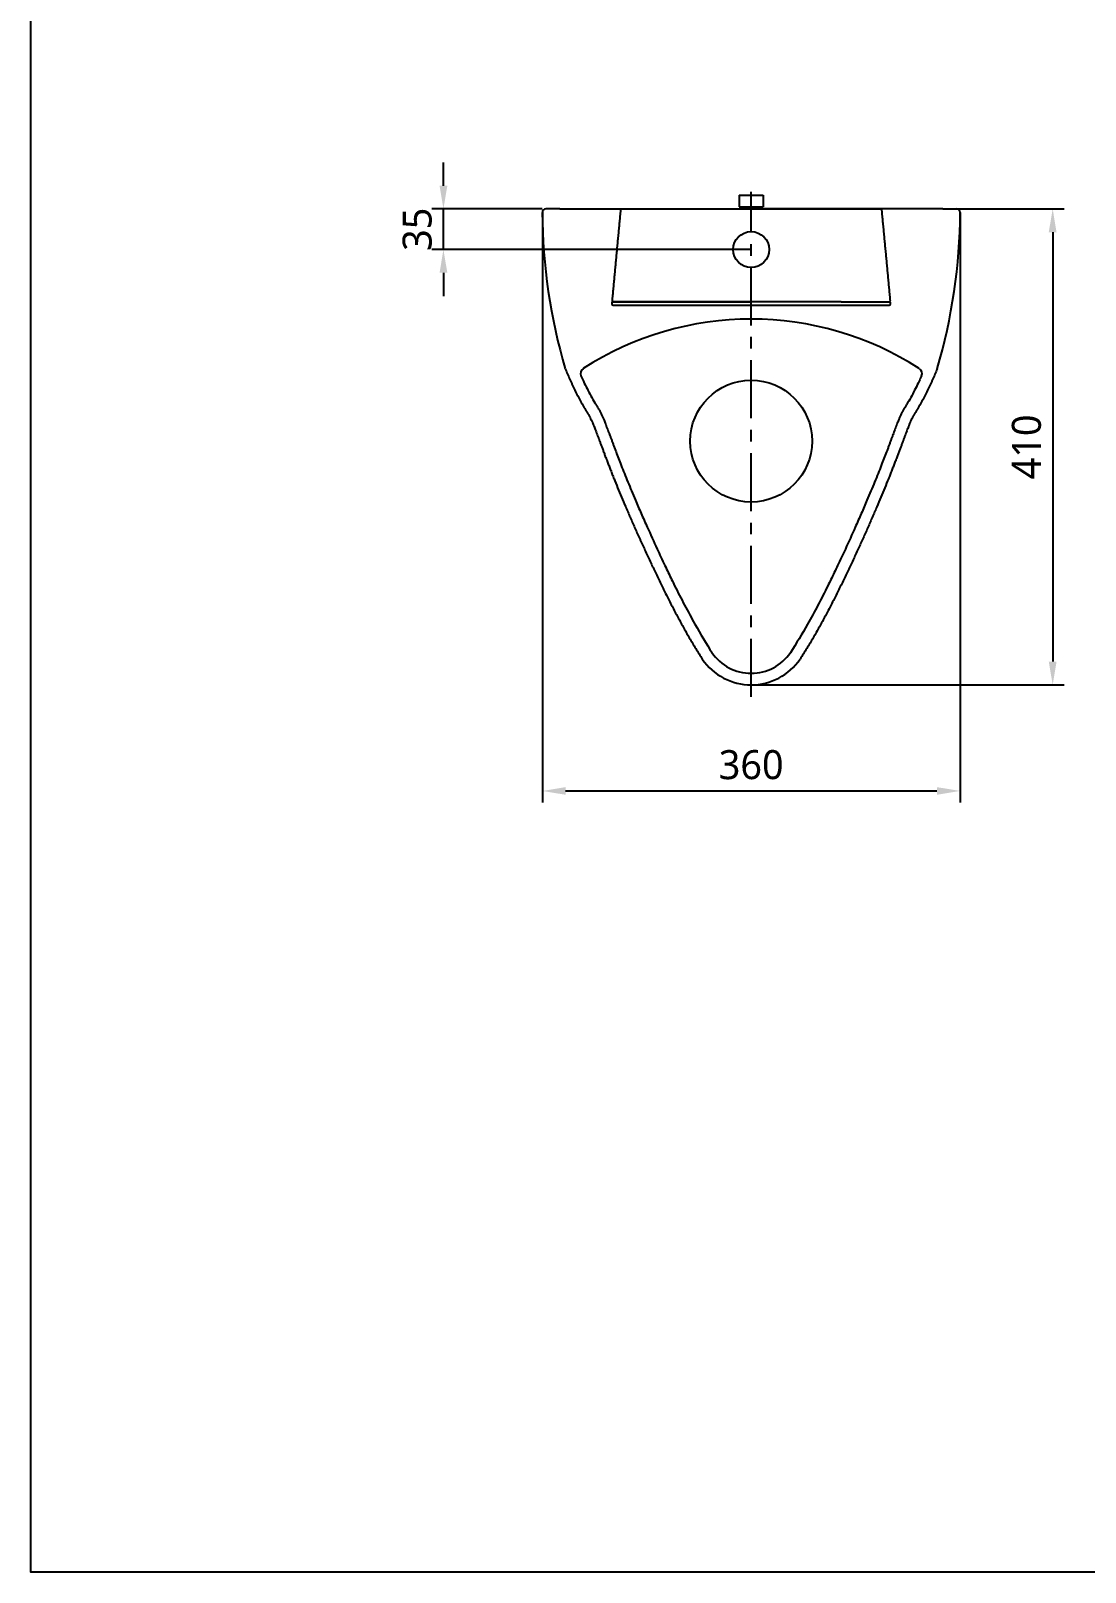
# Model space of a CAD drawing. Extents: x -2629 to 3156, y -2170 to 2130.
# Drawn here: x 56 to 964, y 30 to 1358 of the extents above; entities that cross this region are included whole.
import ezdxf

# ---------------------------------------------------------------- set-up
doc = ezdxf.new("R2010")
doc.units = 0
doc.header["$LTSCALE"] = 20
doc.header["$MEASUREMENT"] = 0
doc.linetypes.add('CENTER', pattern=[2, 1.25, -0.25, 0.25, -0.25])
doc.layers.get('0').update_dxf_attribs({"linetype": 'CONTINUOUS'})
doc.layers.get('DEFPOINTS').update_dxf_attribs({"linetype": 'CONTINUOUS'})
for name, color, linetype in [('3', 3, 'CONTINUOUS'), ('5', 5, 'CONTINUOUS'), ('CENTER', 2, 'CENTER')]:
    doc.layers.add(name, color=color, linetype=linetype)
doc.styles.get("Standard").update_dxf_attribs({"font": 'NanumGothic.ttf'})
doc.dimstyles.get("Standard").update_dxf_attribs({"dimtxt": 0.18, "dimasz": 0.18, "dimexe": 0.18, "dimexo": 0.0625, "dimgap": 0.09, "dimtad": 0, "dimtih": 1, "dimtoh": 1, "dimdec": 4, "dimzin": 0, "dimdsep": 46, "dimtxsty": 'Standard', "dimcen": 0.09, "dimadec": 0, "dimazin": 0, "dimtfac": 1, "dimtdec": 4, "dimtofl": 0, "dimtmove": 0, "dimatfit": 3, "dimfxl": 0, "dimtolj": 1, "dimtzin": 0, "dimarcsym": 0})

# ---------------------------------------------------------------- blocks, each defined once
blk = doc.blocks.new('*D13')
at = {"color": 3, "lineweight": -2}
for p, q in [((411.2, 1224.7), (411.2, 1244.7)), ((496.4, 1204.7), (401.2, 1204.7)), ((411.2, 1169.7), (411.2, 1204.7)), ((676.4, 1169.7), (401.2, 1169.7)), ((411.2, 1149.7), (411.2, 1129.7))]:
    blk.add_line(p, q, dxfattribs=at)
at = {"color": 3}
for points in [[(407.9, 1224.7), (414.6, 1224.7), (411.2, 1204.7)], [(407.9, 1149.7), (414.6, 1149.7), (411.2, 1169.7)]]:
    blk.add_solid(points, dxfattribs=at)
at = {"layer": 'DEFPOINTS', "color": 0}
for p in [(411.2, 1204.7), (496.4, 1204.7), (676.4, 1169.7)]:
    blk.add_point(p, dxfattribs=at)
at = {"color": 2, "insert": (388.7, 1187.2), "char_height": 25, "attachment_point": 5, "rotation": 90}
blk.add_mtext('\\A1;35', dxfattribs=at)
blk = doc.blocks.new('*D14')
at = {"color": 3, "lineweight": -2}
for p, q in [((853.4, 1204.7), (946.2, 1204.7)), ((936.2, 1184.7), (936.2, 814.7)), ((676.4, 794.7), (946.2, 794.7))]:
    blk.add_line(p, q, dxfattribs=at)
at = {"color": 3}
for points in [[(932.8, 1184.7), (939.5, 1184.7), (936.2, 1204.7)], [(932.8, 814.7), (939.5, 814.7), (936.2, 794.7)]]:
    blk.add_solid(points, dxfattribs=at)
at = {"layer": 'DEFPOINTS', "color": 0}
for p in [(853.4, 1204.7), (676.4, 794.7), (936.2, 794.7)]:
    blk.add_point(p, dxfattribs=at)
at = {"color": 2, "insert": (913.7, 999.7), "char_height": 25, "attachment_point": 5, "rotation": 90}
blk.add_mtext('\\A1;410', dxfattribs=at)
blk = doc.blocks.new('*D15')
at = {"color": 3, "lineweight": -2}
for p, q in [((496.5, 1201.7), (496.5, 693.3)), ((856.4, 1201.7), (856.4, 693.3)), ((516.5, 703.3), (836.4, 703.3))]:
    blk.add_line(p, q, dxfattribs=at)
at = {"color": 3}
for points in [[(516.5, 706.6), (516.5, 700), (496.5, 703.3)], [(836.4, 706.6), (836.4, 700), (856.4, 703.3)]]:
    blk.add_solid(points, dxfattribs=at)
at = {"layer": 'DEFPOINTS', "color": 0}
for p in [(496.5, 1201.7), (856.4, 1201.7), (856.4, 703.3)]:
    blk.add_point(p, dxfattribs=at)
at = {"color": 2, "insert": (676.4, 725.8), "char_height": 25, "attachment_point": 5}
blk.add_mtext('\\A1;360', dxfattribs=at)

msp = doc.modelspace()

# ---------------------------------------------------------------- linework, layer by layer
at = {"color": 6, "linetype": 'Continuous'}
for p, q in [((666, 1216.5), (666, 1206.5)), ((666, 1216.5), (686.8, 1216.5)), ((686.8, 1216.5), (686.8, 1206.5)), ((666, 1206.5), (686.8, 1206.5)), ((668.4, 1206.5), (668.4, 1204.7)), ((684.4, 1206.5), (684.4, 1204.7)), ((556.4, 1124.2), (556.4, 1122.7)), ((556.9, 1124.7), (598.9, 1124.7)), ((557.4, 1121.7), (598.9, 1121.7)), ((753.9, 1124.7), (598.9, 1124.7)), ((598.9, 1121.7), (753.9, 1121.7)), ((753.9, 1124.7), (795.9, 1124.7)), ((753.9, 1121.7), (795.4, 1121.7)), ((796.4, 1122.7), (796.4, 1124.2))]:
    msp.add_line(p, q, dxfattribs=at)
for centre, radius, start, end in [((556.9, 1124.2), 0.5, 90, 180), ((557.4, 1122.7), 1, 180, 270), ((795.4, 1122.7), 1, 270, 0), ((795.9, 1124.2), 0.5, 0, 90)]:
    msp.add_arc(centre, radius, start, end, dxfattribs=at)
for points in [[(563.9, 1204.7), (560.2, 1164.9), (556.5, 1125.3)], [(796.4, 1125.3), (792.7, 1164.9), (788.9, 1204.7)]]:
    msp.add_open_spline(points, degree=2, dxfattribs=at)
for points, knots in [([(563.9, 1204.7), (563.9, 1204.7), (564, 1204.7), (564.2, 1204.7), (564.6, 1204.7), (565.3, 1204.7), (566.1, 1204.7), (567.2, 1204.7), (568.5, 1204.7), (570, 1204.7), (571.6, 1204.7), (573.5, 1204.7), (575.5, 1204.7), (577.6, 1204.7), (579.9, 1204.7), (582.3, 1204.7), (584.8, 1204.7), (587.4, 1204.7), (590.1, 1204.7), (592.8, 1204.7), (595.6, 1204.7), (598.4, 1204.7), (601.1, 1204.7), (603.9, 1204.7), (606.7, 1204.7), (609.5, 1204.7), (612.3, 1204.7), (615.1, 1204.7), (617.9, 1204.7), (620.7, 1204.7), (623.5, 1204.7), (626.2, 1204.7), (629, 1204.7), (631.8, 1204.7), (634.6, 1204.7), (637.4, 1204.7), (640.2, 1204.7), (643, 1204.7), (645.8, 1204.7), (648.6, 1204.7), (651.3, 1204.7), (654.1, 1204.7), (656.9, 1204.7), (659.7, 1204.7), (662.5, 1204.7), (665.3, 1204.7), (668.1, 1204.7), (670.9, 1204.7), (673.7, 1204.7), (675.5, 1204.7), (676.4, 1204.7)], [0, 0, 0, 0, 0.010523, 0.031576, 0.052629, 0.073681, 0.094734, 0.115787, 0.136839, 0.157892, 0.178945, 0.199997, 0.22105, 0.242103, 0.263156, 0.284208, 0.305261, 0.326314, 0.347366, 0.368419, 0.389472, 0.410524, 0.431577, 0.45263, 0.473683, 0.494735, 0.515788, 0.536841, 0.557893, 0.578946, 0.599999, 0.621051, 0.642104, 0.663157, 0.68421, 0.705262, 0.726315, 0.747368, 0.76842, 0.789473, 0.810526, 0.831578, 0.852631, 0.873684, 0.894737, 0.915789, 0.936842, 0.957895, 0.978947, 1, 1, 1, 1]), ([(676.4, 1204.7), (677.4, 1204.7), (679.2, 1204.7), (682, 1204.7), (684.8, 1204.7), (687.6, 1204.7), (690.4, 1204.7), (693.2, 1204.7), (696, 1204.7), (698.8, 1204.7), (701.5, 1204.7), (704.3, 1204.7), (707.1, 1204.7), (709.9, 1204.7), (712.7, 1204.7), (715.5, 1204.7), (718.3, 1204.7), (721.1, 1204.7), (723.9, 1204.7), (726.7, 1204.7), (729.4, 1204.7), (732.2, 1204.7), (735, 1204.7), (737.8, 1204.7), (740.6, 1204.7), (743.4, 1204.7), (746.2, 1204.7), (749, 1204.7), (751.8, 1204.7), (754.5, 1204.7), (757.3, 1204.7), (760.1, 1204.7), (762.8, 1204.7), (765.5, 1204.7), (768, 1204.7), (770.6, 1204.7), (773, 1204.7), (775.3, 1204.7), (777.4, 1204.7), (779.4, 1204.7), (781.3, 1204.7), (782.9, 1204.7), (784.4, 1204.7), (785.7, 1204.7), (786.8, 1204.7), (787.6, 1204.7), (788.3, 1204.7), (788.7, 1204.7), (788.9, 1204.7), (788.9, 1204.7), (788.9, 1204.7)], [0, 0, 0, 0, 0.021053, 0.042105, 0.063158, 0.084211, 0.105263, 0.126316, 0.147369, 0.168422, 0.189474, 0.210527, 0.23158, 0.252632, 0.273685, 0.294738, 0.31579, 0.336843, 0.357896, 0.378949, 0.400001, 0.421054, 0.442107, 0.463159, 0.484212, 0.505265, 0.526317, 0.54737, 0.568423, 0.589475, 0.610528, 0.631581, 0.652634, 0.673686, 0.694739, 0.715792, 0.736844, 0.757897, 0.77895, 0.800002, 0.821055, 0.842108, 0.863161, 0.884213, 0.905266, 0.926319, 0.947371, 0.968424, 0.989477, 1, 1, 1, 1]), ([(557, 1124.7), (557, 1124.7), (557.1, 1124.7), (557.8, 1124.7), (559.6, 1124.7), (562.3, 1124.7), (566.1, 1124.7), (570.9, 1124.7), (576.5, 1124.7), (582.4, 1124.7), (588.4, 1124.7), (594.2, 1124.7), (600, 1124.7), (605.8, 1124.7), (611.5, 1124.7), (617.2, 1124.7), (638.9, 1124.7), (658.6, 1124.7), (676.4, 1124.7)], [0, 0, 0, 0, 0.020497, 0.061954, 0.105696, 0.1513, 0.198339, 0.246393, 0.295034, 0.34384, 0.385495, 0.426692, 0.467174, 0.507079, 0.546986, 0.586999, 0.62701, 1, 1, 1, 1]), ([(599.3, 1124.7), (598.9, 1124.7), (598, 1124.7), (596.6, 1124.7), (594.7, 1124.7), (592.8, 1124.7), (590.8, 1124.7), (587.9, 1124.7), (584.4, 1124.7), (580.6, 1124.7), (577.8, 1124.7), (575.1, 1124.7), (569.9, 1124.7), (563.4, 1124.7), (559.4, 1124.7), (557.9, 1124.7), (557.6, 1124.7), (557.4, 1124.7)], [0, 0, 0, 0, 0.020787, 0.044182, 0.067888, 0.116194, 0.140768, 0.165608, 0.267397, 0.319561, 0.372383, 0.425741, 0.479474, 0.695006, 0.903984, 0.954161, 1, 1, 1, 1])]:
    msp.add_open_spline(points, degree=3, knots=knots, dxfattribs=at)
at = {"layer": '3', "color": 7}
for p, q in [((511.4, 1204.7), (499.5, 1204.7)), ((511.4, 1204.7), (676.4, 1204.7)), ((841.4, 1204.7), (676.4, 1204.7)), ((841.4, 1204.7), (853.4, 1204.7))]:
    msp.add_line(p, q, dxfattribs=at)
for centre, radius in [((676.4, 1169.7), 15.5), ((676.4, 1004.7), 52.5)]:
    msp.add_circle(centre, radius, dxfattribs=at)
for centre, radius, start, end in [((499.5, 1201.7), 3, 90, 180.3542), ((984.7, 1204.7), 488.3, 180.3542, 196.3799), ((368.2, 1204.7), 488.3, 343.6201, 359.6458), ((853.4, 1201.7), 3, 359.6458, 90), ((676.4, 842.5), 267.3, 57.1805, 122.8195), ((534.3, 1062.9), 5, 122.8195, 204.1929), ((818.6, 1062.9), 5, 335.8071, 57.1805), ((676.4, 845.9), 51.2, 214.6039, 325.3961), ((676.4, 845.9), 41.2, 214.6039, 325.3961)]:
    msp.add_arc(centre, radius, start, end, dxfattribs=at)
for points, knots in [([(516.3, 1067), (516.9, 1065.5), (517.5, 1063.9), (518.8, 1060.8), (519.5, 1059.3), (520.5, 1057), (520.9, 1056.2), (521.6, 1054.6), (521.9, 1053.9), (523, 1051.5), (523.7, 1050), (525.3, 1046.9), (526.1, 1045.3), (527.7, 1042.2), (528.5, 1040.7), (530.2, 1037.6), (531.1, 1036.1), (532.4, 1033.7), (532.8, 1033), (533.8, 1031.4), (534.2, 1030.7), (534.9, 1029.5), (535.3, 1028.9), (535.6, 1028.4), (535.9, 1028), (536, 1027.8), (536.3, 1027.2), (536.6, 1026.8), (536.9, 1026.3), (537, 1026.2), (537.1, 1026), (537.2, 1025.8), (537.4, 1025.5), (537.5, 1025.2), (537.9, 1024.4), (538.2, 1023.7), (538.7, 1022.7), (538.9, 1022.3), (539.2, 1021.6), (539.3, 1021.4), (539.5, 1021), (539.6, 1020.8), (539.9, 1020.1), (540.1, 1019.6), (540.4, 1018.8), (540.5, 1018.4), (540.7, 1018), (540.8, 1017.7), (540.9, 1017.5), (541.2, 1016.8), (541.6, 1015.6), (542.1, 1014.3), (542.7, 1012.9), (542.9, 1012.2), (543.5, 1010.8), (543.8, 1010.1), (544.2, 1008.9), (544.3, 1008.5), (544.6, 1007.7), (544.8, 1007.3), (545, 1006.7), (545.1, 1006.5), (545.3, 1006.1), (545.3, 1005.9), (545.5, 1005.5), (545.6, 1005.2), (545.7, 1004.8), (545.8, 1004.6), (546.1, 1004), (546.2, 1003.5), (546.5, 1002.6), (546.7, 1002.2), (547, 1001.3), (547.2, 1000.8), (547.6, 999.9), (547.7, 999.4), (548.3, 998), (548.6, 997), (549.4, 995.1), (549.8, 994), (550.5, 992), (550.9, 990.9), (551.5, 989.5), (551.6, 989.3), (551.7, 988.9), (551.8, 988.7), (551.9, 988.4), (552.1, 987.8), (552.4, 987.1), (553.1, 985.4), (553.5, 984.2), (554.4, 981.9), (554.9, 980.8), (555.8, 978.4), (556.3, 977.2), (557.2, 974.7), (557.7, 973.5), (559.2, 969.7), (560.3, 967.2), (562.4, 961.9), (563.6, 959.2), (565.9, 953.7), (567, 950.9), (568.6, 947.4), (568.9, 946.6), (569.4, 945.5), (569.5, 945.2), (569.7, 944.6), (569.8, 944.5), (570, 944.1), (570.1, 943.9), (570.8, 942.3), (571.4, 940.8), (573.3, 936.4), (574.6, 933.4), (577.3, 927.3), (578.7, 924.3), (580.4, 920.4), (580.8, 919.6), (581.5, 918.1), (581.8, 917.3), (582.9, 915), (583.6, 913.4), (585.8, 908.7), (587.2, 905.5), (589.5, 900.7), (590.2, 899.1), (591.3, 896.7), (591.7, 895.9), (592.5, 894.3), (592.9, 893.5), (594, 891.1), (594.8, 889.5), (596.3, 886.3), (597.1, 884.6), (598.7, 881.4), (599.5, 879.8), (600.7, 877.4), (601.3, 876.1), (601.9, 874.9), (602.3, 874.1), (602.5, 873.7), (604.3, 870.1), (607.5, 863.7), (610.9, 857.3), (614.3, 851), (616, 847.8), (619.5, 841.5), (621.3, 838.4), (624.9, 832.2), (626.7, 829.1), (630.5, 822.9), (632.4, 819.9), (634.3, 816.8)], [0, 0, 0, 0, 0.0625, 0.0625, 0.125, 0.125, 0.15625, 0.15625, 0.1875, 0.1875, 0.25, 0.25, 0.3125, 0.3125, 0.375, 0.375, 0.4375, 0.4375, 0.46875, 0.46875, 0.5, 0.5, 0.515625, 0.523437, 0.523437, 0.53125, 0.53125, 0.546875, 0.546875, 0.550781, 0.550781, 0.554687, 0.554687, 0.5625, 0.5625, 0.578125, 0.578125, 0.585937, 0.585937, 0.589844, 0.589844, 0.59375, 0.59375, 0.601562, 0.601562, 0.605469, 0.607422, 0.607422, 0.609375, 0.609375, 0.617187, 0.625, 0.625, 0.632812, 0.632812, 0.640625, 0.640625, 0.644531, 0.644531, 0.648437, 0.648437, 0.650391, 0.650391, 0.652344, 0.652344, 0.654297, 0.654297, 0.65625, 0.65625, 0.660156, 0.660156, 0.664062, 0.664062, 0.667969, 0.667969, 0.671875, 0.671875, 0.679687, 0.679687, 0.6875, 0.6875, 0.695312, 0.695312, 0.697266, 0.697266, 0.698242, 0.698242, 0.699219, 0.703125, 0.703125, 0.710937, 0.710937, 0.71875, 0.71875, 0.726562, 0.726562, 0.734375, 0.734375, 0.75, 0.75, 0.765625, 0.765625, 0.78125, 0.78125, 0.785156, 0.785156, 0.787109, 0.787109, 0.788086, 0.788086, 0.789062, 0.789062, 0.796875, 0.796875, 0.8125, 0.8125, 0.828125, 0.828125, 0.832031, 0.832031, 0.835937, 0.835937, 0.84375, 0.84375, 0.859375, 0.859375, 0.867187, 0.867187, 0.871094, 0.871094, 0.875, 0.875, 0.882812, 0.882812, 0.890625, 0.890625, 0.898437, 0.898437, 0.902344, 0.904297, 0.904297, 0.90625, 0.90625, 0.921875, 0.9375, 0.9375, 0.953125, 0.953125, 0.96875, 0.96875, 0.984375, 0.984375, 1, 1, 1, 1]), ([(836.6, 1067), (836, 1065.5), (835.4, 1063.9), (834.1, 1060.8), (833.4, 1059.3), (832.4, 1057), (832, 1056.2), (831.3, 1054.6), (831, 1053.9), (829.9, 1051.5), (829.1, 1050), (827.6, 1046.9), (826.8, 1045.3), (825.2, 1042.2), (824.4, 1040.7), (822.7, 1037.6), (821.8, 1036.1), (820.5, 1033.7), (820.1, 1033), (819.1, 1031.4), (818.7, 1030.7), (818, 1029.5), (817.6, 1028.9), (817.3, 1028.4), (817, 1028), (816.9, 1027.8), (816.6, 1027.2), (816.3, 1026.8), (816, 1026.3), (815.9, 1026.2), (815.8, 1026), (815.7, 1025.8), (815.5, 1025.5), (815.4, 1025.2), (815, 1024.4), (814.7, 1023.7), (814.2, 1022.7), (814, 1022.3), (813.7, 1021.6), (813.6, 1021.4), (813.4, 1021), (813.3, 1020.8), (813, 1020.1), (812.8, 1019.6), (812.5, 1018.8), (812.4, 1018.4), (812.2, 1018), (812.1, 1017.7), (812, 1017.5), (811.7, 1016.8), (811.3, 1015.6), (810.7, 1014.3), (810.2, 1012.9), (810, 1012.2), (809.4, 1010.8), (809.1, 1010.1), (808.7, 1008.9), (808.5, 1008.5), (808.3, 1007.7), (808.1, 1007.3), (807.9, 1006.7), (807.8, 1006.5), (807.6, 1006.1), (807.6, 1005.9), (807.4, 1005.5), (807.3, 1005.2), (807.2, 1004.8), (807.1, 1004.6), (806.8, 1004), (806.7, 1003.5), (806.4, 1002.6), (806.2, 1002.2), (805.9, 1001.3), (805.7, 1000.8), (805.3, 999.9), (805.2, 999.4), (804.6, 998), (804.3, 997), (803.5, 995.1), (803.1, 994), (802.4, 992), (802, 990.9), (801.4, 989.5), (801.3, 989.3), (801.2, 988.9), (801.1, 988.7), (801, 988.4), (800.8, 987.8), (800.5, 987.1), (799.8, 985.4), (799.4, 984.2), (798.5, 981.9), (798, 980.8), (797.1, 978.4), (796.6, 977.2), (795.7, 974.7), (795.2, 973.5), (793.6, 969.7), (792.6, 967.2), (790.5, 961.9), (789.3, 959.2), (787, 953.7), (785.8, 950.9), (784.3, 947.4), (784, 946.6), (783.5, 945.5), (783.4, 945.2), (783.2, 944.6), (783.1, 944.5), (782.9, 944.1), (782.8, 943.9), (782.1, 942.3), (781.5, 940.8), (779.6, 936.4), (778.3, 933.4), (775.6, 927.3), (774.2, 924.3), (772.5, 920.4), (772.1, 919.6), (771.4, 918.1), (771.1, 917.3), (770, 915), (769.3, 913.4), (767.1, 908.7), (765.7, 905.5), (763.4, 900.7), (762.7, 899.1), (761.6, 896.7), (761.2, 895.9), (760.4, 894.3), (760, 893.5), (758.9, 891.1), (758.1, 889.5), (756.6, 886.3), (755.8, 884.6), (754.2, 881.4), (753.4, 879.8), (752.2, 877.4), (751.6, 876.1), (751, 874.9), (750.6, 874.1), (750.4, 873.7), (748.6, 870.1), (745.4, 863.7), (742, 857.3), (738.6, 851), (736.9, 847.8), (733.4, 841.5), (731.6, 838.4), (728, 832.2), (726.2, 829.1), (722.4, 822.9), (720.5, 819.9), (718.6, 816.8)], [0, 0, 0, 0, 0.0625, 0.0625, 0.125, 0.125, 0.15625, 0.15625, 0.1875, 0.1875, 0.25, 0.25, 0.3125, 0.3125, 0.375, 0.375, 0.4375, 0.4375, 0.46875, 0.46875, 0.5, 0.5, 0.515625, 0.523437, 0.523437, 0.53125, 0.53125, 0.546875, 0.546875, 0.550781, 0.550781, 0.554687, 0.554687, 0.5625, 0.5625, 0.578125, 0.578125, 0.585937, 0.585937, 0.589844, 0.589844, 0.59375, 0.59375, 0.601562, 0.601562, 0.605469, 0.607422, 0.607422, 0.609375, 0.609375, 0.617187, 0.625, 0.625, 0.632812, 0.632812, 0.640625, 0.640625, 0.644531, 0.644531, 0.648437, 0.648437, 0.650391, 0.650391, 0.652344, 0.652344, 0.654297, 0.654297, 0.65625, 0.65625, 0.660156, 0.660156, 0.664062, 0.664062, 0.667969, 0.667969, 0.671875, 0.671875, 0.679687, 0.679687, 0.6875, 0.6875, 0.695312, 0.695312, 0.697266, 0.697266, 0.698242, 0.698242, 0.699219, 0.703125, 0.703125, 0.710937, 0.710937, 0.71875, 0.71875, 0.726562, 0.726562, 0.734375, 0.734375, 0.75, 0.75, 0.765625, 0.765625, 0.78125, 0.78125, 0.785156, 0.785156, 0.787109, 0.787109, 0.788086, 0.788086, 0.789062, 0.789062, 0.796875, 0.796875, 0.8125, 0.8125, 0.828125, 0.828125, 0.832031, 0.832031, 0.835937, 0.835937, 0.84375, 0.84375, 0.859375, 0.859375, 0.867187, 0.867187, 0.871094, 0.871094, 0.875, 0.875, 0.882812, 0.882812, 0.890625, 0.890625, 0.898437, 0.898437, 0.902344, 0.904297, 0.904297, 0.90625, 0.90625, 0.921875, 0.9375, 0.9375, 0.953125, 0.953125, 0.96875, 0.96875, 0.984375, 0.984375, 1, 1, 1, 1]), ([(529.7, 1060.8), (530.4, 1059.3), (531.1, 1057.8), (532.8, 1054.2), (533.9, 1052.1), (537, 1045.9), (539.3, 1041.7), (542.1, 1036.9), (542.5, 1036.3), (543.2, 1035.2), (543.4, 1034.8), (543.8, 1034.2), (543.9, 1033.9), (544.2, 1033.5), (544.3, 1033.3), (544.5, 1033), (544.6, 1032.9), (544.8, 1032.6), (544.8, 1032.5), (545.1, 1032), (545.4, 1031.7), (545.8, 1031), (545.9, 1030.6), (546.3, 1030), (546.5, 1029.6), (547.1, 1028.5), (547.4, 1027.7), (548.1, 1026.1), (548.5, 1025.4), (549.2, 1023.8), (549.5, 1022.9), (550.4, 1020.7), (550.9, 1019.4), (552, 1016.4), (552.6, 1014.9), (553.5, 1012.6), (553.7, 1012), (554.2, 1010.8), (554.4, 1010.2), (554.8, 1009.2), (554.9, 1008.8), (555.2, 1008), (555.4, 1007.6), (555.7, 1006.8), (555.8, 1006.4), (556.3, 1005.2), (556.6, 1004.3), (557.2, 1002.6), (557.5, 1001.8), (558.2, 1000), (558.5, 999.1), (559.2, 997.2), (559.6, 996.3), (560.6, 993.5), (561.4, 991.6), (562.9, 987.8), (563.6, 985.8), (566.2, 979.2), (568.1, 974.4), (572.2, 964.4), (574.4, 959.2), (578.3, 950), (579.9, 946.2), (583.3, 938.5), (585.1, 934.5), (589.6, 924.4), (592.4, 918.1), (597.5, 907), (599.8, 902.3), (603.9, 893.5), (605.9, 889.5), (608.7, 883.7), (609.6, 881.9), (611.8, 877.3), (613.2, 874.5), (616.1, 869), (617.5, 866.2), (621.9, 857.9), (624.9, 852.4), (632.7, 838.6), (637.6, 830.3), (642.7, 822.2)], [0.1389065, 0.1389065, 0.1389065, 0.1389065, 0.2028284, 0.2028284, 0.289887, 0.289887, 0.4640043, 0.4640043, 0.4935144, 0.4935144, 0.5093893, 0.5093893, 0.5200372, 0.5200372, 0.5277142, 0.5277142, 0.5331365, 0.5331365, 0.5385589, 0.5385589, 0.5487734, 0.5487734, 0.5566924, 0.5566924, 0.5646114, 0.5646114, 0.5804494, 0.5804494, 0.592909, 0.592909, 0.6053686, 0.6053686, 0.6223128, 0.6223128, 0.6392569, 0.6392569, 0.6451752, 0.6451752, 0.6510934, 0.6510934, 0.6546557, 0.6546557, 0.6582179, 0.6582179, 0.6617801, 0.6617801, 0.66897, 0.66897, 0.6761599, 0.6761599, 0.6833498, 0.6833498, 0.6905397, 0.6905397, 0.7040801, 0.7040801, 0.7176205, 0.7176205, 0.7478138, 0.7478138, 0.7780072, 0.7780072, 0.7985677, 0.7985677, 0.8191283, 0.8191283, 0.850854, 0.850854, 0.8741538, 0.8741538, 0.8937148, 0.8937148, 0.9023469, 0.9023469, 0.9161448, 0.9161448, 0.9299428, 0.9299428, 0.9575386, 0.9575386, 1, 1, 1, 1]), ([(823.2, 1060.8), (822.5, 1059.3), (821.8, 1057.8), (820.1, 1054.2), (819, 1052.1), (815.9, 1045.9), (813.6, 1041.7), (810.8, 1036.9), (810.4, 1036.3), (809.7, 1035.2), (809.5, 1034.8), (809.1, 1034.2), (809, 1033.9), (808.7, 1033.5), (808.6, 1033.3), (808.4, 1033), (808.3, 1032.9), (808.1, 1032.6), (808, 1032.5), (807.8, 1032), (807.5, 1031.7), (807.1, 1031), (807, 1030.6), (806.6, 1030), (806.4, 1029.6), (805.8, 1028.5), (805.5, 1027.7), (804.8, 1026.1), (804.4, 1025.4), (803.7, 1023.8), (803.4, 1022.9), (802.5, 1020.7), (802, 1019.4), (800.9, 1016.4), (800.3, 1014.9), (799.4, 1012.6), (799.2, 1012), (798.7, 1010.8), (798.5, 1010.2), (798.1, 1009.2), (798, 1008.8), (797.7, 1008), (797.5, 1007.6), (797.2, 1006.8), (797.1, 1006.4), (796.6, 1005.2), (796.3, 1004.3), (795.7, 1002.6), (795.4, 1001.8), (794.7, 1000), (794.4, 999.1), (793.7, 997.2), (793.3, 996.3), (792.2, 993.5), (791.5, 991.6), (790, 987.8), (789.3, 985.8), (786.7, 979.2), (784.8, 974.4), (780.7, 964.4), (778.5, 959.2), (774.6, 950), (773, 946.2), (769.6, 938.5), (767.8, 934.5), (763.3, 924.4), (760.5, 918.1), (755.4, 907), (753.1, 902.3), (749, 893.5), (747, 889.5), (744.2, 883.7), (743.3, 881.9), (741.1, 877.3), (739.7, 874.5), (736.8, 869), (735.4, 866.2), (731, 857.9), (728, 852.4), (720.2, 838.6), (715.3, 830.3), (710.2, 822.2)], [0.1389065, 0.1389065, 0.1389065, 0.1389065, 0.2028284, 0.2028284, 0.289887, 0.289887, 0.4640043, 0.4640043, 0.4935144, 0.4935144, 0.5093893, 0.5093893, 0.5200372, 0.5200372, 0.5277142, 0.5277142, 0.5331365, 0.5331365, 0.5385589, 0.5385589, 0.5487734, 0.5487734, 0.5566924, 0.5566924, 0.5646114, 0.5646114, 0.5804494, 0.5804494, 0.592909, 0.592909, 0.6053686, 0.6053686, 0.6223128, 0.6223128, 0.6392569, 0.6392569, 0.6451752, 0.6451752, 0.6510934, 0.6510934, 0.6546557, 0.6546557, 0.6582179, 0.6582179, 0.6617801, 0.6617801, 0.66897, 0.66897, 0.6761599, 0.6761599, 0.6833498, 0.6833498, 0.6905397, 0.6905397, 0.7040801, 0.7040801, 0.7176205, 0.7176205, 0.7478138, 0.7478138, 0.7780072, 0.7780072, 0.7985677, 0.7985677, 0.8191283, 0.8191283, 0.850854, 0.850854, 0.8741538, 0.8741538, 0.8937148, 0.8937148, 0.9023469, 0.9023469, 0.9161448, 0.9161448, 0.9299428, 0.9299428, 0.9575386, 0.9575386, 1, 1, 1, 1])]:
    msp.add_open_spline(points, degree=3, knots=knots, dxfattribs=at)
at = {"layer": '5'}
msp.add_lwpolyline([(55.7, 2130.3), (3155.7, 2130.3), (3155.7, 30.3), (55.7, 30.3)], close=True, dxfattribs=at)
at = {"layer": 'CENTER', "color": 2, "linetype": 'CENTER', "ltscale": 2}
msp.add_line((676.4, 784.4), (676.4, 1219.5), dxfattribs=at)

# ---------------------------------------------------------------- dimensions: what is measured, and where the dimension line sits
for base, p1, p2, picture, middle in [((411.2, 1204.7), (676.4, 1169.7), (496.4, 1204.7), '*D13', (388.7, 1187.2)), ((936.2, 794.7), (853.4, 1204.7), (676.4, 794.7), '*D14', (913.7, 999.7))]:
    dim = msp.add_linear_dim(base=base, p1=p1, p2=p2, angle=90, dimstyle='Standard', override={"dimtxt": 25, "dimasz": 20, "dimexe": 10, "dimexo": 0, "dimgap": 10, "dimtad": 1, "dimtih": 0, "dimdec": 0, "dimzin": 8, "dimclrd": 3, "dimclre": 3, "dimclrt": 2, "dimtdec": 0, "dimtix": 1, "dimtofl": 1, "dimarcsym": 1})
    dim.commit()
    dim.dimension.update_dxf_attribs({"geometry": picture, "text_midpoint": middle})
dim = msp.add_linear_dim(base=(856.4, 703.3), p1=(496.5, 1201.7), p2=(856.4, 1201.7), dimstyle='Standard', override={"dimtxt": 25, "dimasz": 20, "dimexe": 10, "dimexo": 0, "dimgap": 10, "dimtad": 1, "dimtih": 0, "dimdec": 0, "dimzin": 8, "dimclrd": 3, "dimclre": 3, "dimclrt": 2, "dimtdec": 0, "dimtix": 1, "dimtofl": 1, "dimarcsym": 1})
dim.commit()
dim.dimension.update_dxf_attribs({"geometry": '*D15', "text_midpoint": (676.4, 725.8)})

doc.saveas('drawing.dxf')
